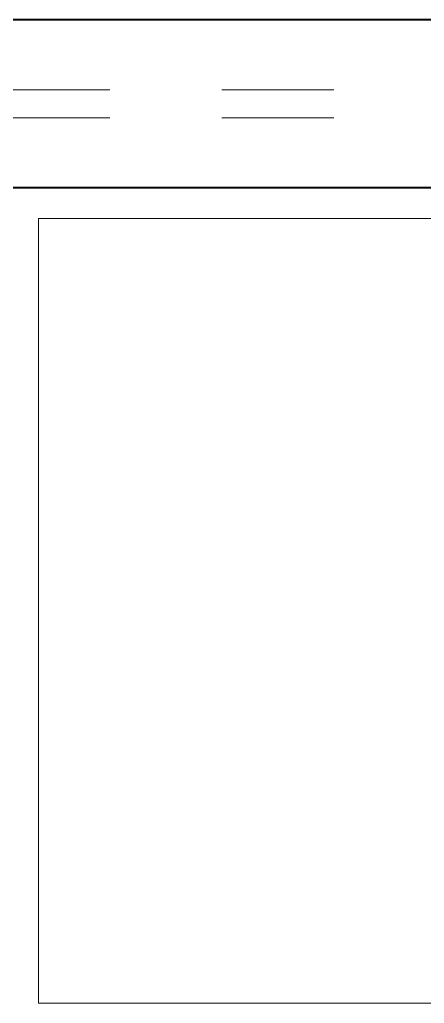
# Model space of a CAD drawing. Header units: millimetres. Extents: x 1 to 121, y 0 to 90.
# Drawn here: x 72.014 to 72.375, y 21.739 to 22.616 of the extents above; entities that cross this region are included whole.
import ezdxf

# ---------------------------------------------------------------- set-up
doc = ezdxf.new("R2010")
doc.units = ezdxf.units.MM
doc.linetypes.add('DASHED2', pattern=[0.375, 0.25, -0.125])
for name, color, linetype, lineweight in [('Equipamiento SR', 23, 'Continuous', 0), ('muro bajo', 191, 'Continuous', 40), ('Vanos', 140, 'Continuous', 5)]:
    doc.layers.add(name, color=color, linetype=linetype, lineweight=lineweight)

msp = doc.modelspace()

# ---------------------------------------------------------------- linework, layer by layer
at = {"layer": 'Equipamiento SR', "linetype": 'Continuous', "elevation": 0.5}
msp.add_lwpolyline([(73.03106, 21.73858), (72.03106, 21.73858), (72.03106, 22.43858), (73.03106, 22.43858), (73.03106, 21.73858)], dxfattribs=at)
at = {"layer": 'muro bajo', "linetype": 'Continuous'}
for p, q in [((73.89449, 22.61606), (71.60367, 22.61604)), ((73.89449, 22.46608), (71.60367, 22.46606))]:
    msp.add_line(p, q, dxfattribs=at)
at = {"layer": 'Vanos', "linetype": 'Continuous'}
for p, q in [((71.60367, 22.61604), (73.89449, 22.61606)), ((71.60367, 22.46606), (73.89449, 22.46608))]:
    msp.add_line(p, q, dxfattribs=at)
at = {"layer": 'Vanos', "linetype": 'DASHED2', "ltscale": 0.3}
for p, q in [((73.89449, 22.55355), (71.60364, 22.55355)), ((73.89449, 22.52855), (71.60364, 22.52855))]:
    msp.add_line(p, q, dxfattribs=at)

doc.saveas('drawing.dxf')
